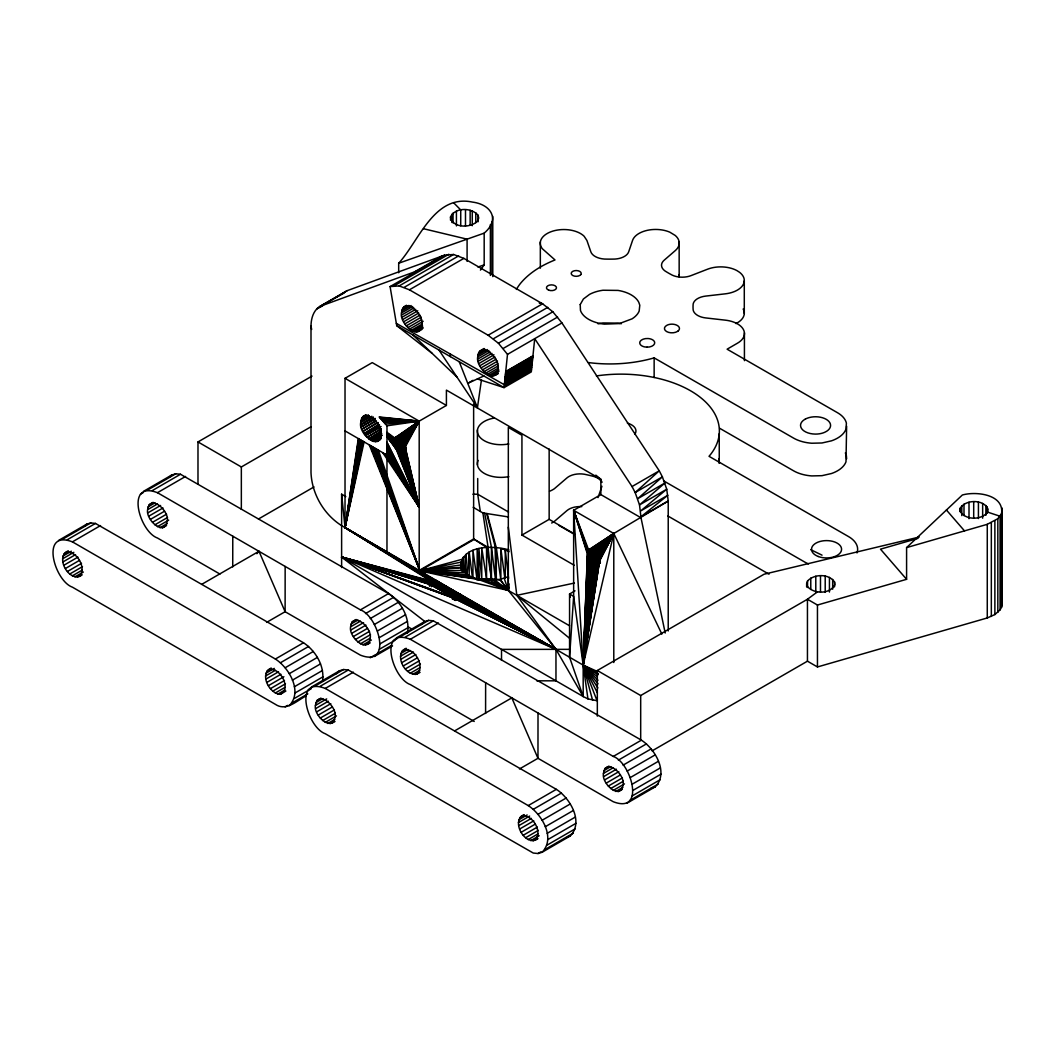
<?xml version="1.0" encoding="UTF-8"?>
<svg xmlns="http://www.w3.org/2000/svg" width="1055" height="1055" viewBox="0 0 1055 1055"><rect width="100%" height="100%" fill="white"/><g stroke="black" fill="none" stroke-linecap="round" stroke-linejoin="round"><path stroke-width="1.5" d="M232.733 566.891L232.773 536.151M219.928 574.065L157.419 537.984C139.418 531.628 124.82 480.065 157.459 492.698L285.153 566.429L285.114 611.715L266.585 622.397M430.176 585.565L430.071 580.646L345.025 527.579L345.025 378.323L419.191 421.143L419.191 570.425L459.189 593.807C466.389 596.035 457.316 601.812 453.755 598.238L341.622 557.08L424.822 621.461M485.59 713.457L485.63 682.73L410.329 639.277C377.677 626.63 392.275 678.207 410.276 684.55L474.209 721.462M485.63 682.73L538.01 713.009L537.971 758.294L519.442 768.976M460.89 568.685C459.677 544.776 492.632 545.145 508.919 549.919M452.648 598.792L453.36 594.756L459.189 593.807L459.321 600.137M665.204 633.026L641.005 517.781L600.862 494.61L573.643 510.317L573.643 596.352L583.178 665.098L597.051 700.718L587.938 698.872L583.191 696.537L341.622 557.08L429.134 581.424L429.108 584.602L429.556 581.015L435.372 580.065L435.517 586.382M429.491 585.789L429.556 581.015L341.622 557.08L555.959 649.352L598.33 673.881M429.134 581.424C427.341 584.707 432.84 586 435.174 585.209L453.36 594.756L453.755 598.238M430.071 580.646L429.992 585.42L430.071 580.646L341.622 557.08L453.254 597.869L452.661 595.613L434.396 585.34L452.951 595.165L452.951 598.304L452.951 595.165L435.174 585.209L437.983 583.6L437.733 581.318L437.733 584.457M453.808 599.161L453.887 594.4L453.993 599.319M463.277 571.335L463.567 556.724L463.567 570.887M461.576 569.159L461.839 559.374L419.877 570.795L508.325 590.431L569.568 625.786M462.512 570.333L462.921 557.726L462.921 571.876M405.555 449.232C406.914 443.364 396.917 431.97 393.423 440.436C391.326 446.661 402.733 458.82 405.555 449.232L419.191 507.178L382.754 452.687M460.811 568.118L460.903 562.144L419.877 570.795L485.34 580.395L499.806 579.512L508.22 576.663L508.325 590.431L555.959 649.352L583.191 696.537L583.178 665.098L587.609 551.383L588.611 549.879L613.786 533.5L668.224 501.006L666.734 489.217L662.382 476.847L659.256 470.82L561.933 322.949L552.846 311.792L542.573 303.814L463.87 258.383L453.597 254.492L444.511 255.165L347.187 290.653L319.968 306.372C313.256 310.46 311.04 318.768 311.001 326.193L311.001 472.614C311.871 493.74 323.753 514.339 341.622 525.641L419.191 570.425L473.629 539L488.096 547.36L491.445 578.747L499.345 579.736M587.938 698.872L583.178 665.098L599.306 562.275C600.282 556.605 595.666 548.508 589.336 549.431M960.103 508.339L959.997 511.108C965.233 520.366 981.361 520.392 987.612 512.123L988.113 509.367C983.946 499.028 965.549 499.239 960.103 508.339L960.103 511.622M592.607 700.283L583.178 665.098L587.345 554.785L594.308 550.591M597.394 692.871L583.178 665.098L587.609 556.091L595.943 551.053M597.882 687.939L583.178 665.098L588.031 557.436L596.339 552.398M598.014 683.811L583.178 665.098L589.336 560.047L588.611 558.768L598.277 552.886M569.568 657.252L573.643 596.352L569.568 594.005L569.568 657.252L583.191 696.537M597.934 680.211L583.178 665.098L590.167 561.234L589.336 560.047L598.976 554.178M464.741 572.047L466.046 554.297L466.046 574.738M360.678 422.725C363.329 405.858 383.427 423.978 381.092 434.502C378.442 451.355 358.331 433.249 360.678 422.725L371.835 416.277M401.493 312.953C404.144 296.099 424.242 314.219 421.908 324.742C419.27 341.596 399.159 323.489 401.493 312.953L412.663 306.517M477.704 356.959C480.355 340.092 500.452 358.212 498.118 368.736C495.481 385.603 475.37 367.496 477.704 356.959L488.874 350.511M597.09 676.492L583.178 665.098L591.09 562.315L590.167 561.234L598.409 556.222M598.277 674.646L583.178 665.098L592.092 563.238L591.09 562.315L599.543 557.185M466.943 576.149L469.198 552.134L472.35 577.085M597.75 671.653L583.178 665.098L593.121 563.99L600.15 559.757M432.128 353.359L396.72 325.652L390.086 286.591L399.159 285.918L409.432 289.808L488.135 335.239L498.408 343.231L507.495 354.375L504.066 387.62L477.335 378.956L467.761 383.361L477.427 407.731L481.476 379.695M661.867 634.108L613.786 533.5L573.643 510.317L583.178 665.098L594.163 564.53L599.781 561.168M509.077 583.89L508.325 590.431L476.069 578.641L419.877 570.795L474.302 539.369L486.553 547.347L491.445 578.747L480.13 578.905M598.963 563.199L583.178 665.098L595.178 564.873L599.385 562.355L583.178 665.098L613.786 533.5L590.167 549.193M82.145 574.883C69.801 584.127 54.082 556.935 68.272 550.855M65.45 552.49C76.593 549.813 87.235 568.223 79.323 576.518M147.621 509.671C150.272 493.529 169.433 510.897 167.257 521.012C164.606 537.14 145.458 519.772 147.621 509.671L157.459 503.974M268.418 669.661C279.878 666.272 292.156 688.81 280.261 694.309C269.183 693.768 258.871 673.776 271.227 668.026M289.228 705.69C302.943 691.671 289.268 667.947 275.381 659.032L72.413 541.861C39.774 529.228 54.359 580.791 72.373 587.147L275.329 704.305C286.235 711.756 296.798 700.625 306.108 695.931M315.432 705.413C318.082 689.271 337.244 706.639 335.068 716.741C332.417 732.882 313.256 715.514 315.432 705.413L326.681 698.898M322.619 680.844C324.61 665.942 315.762 650.816 303.497 642.759L95.451 523.425L90.717 522.95L86.642 524.203L58.513 540.476M350.59 626.841C353.24 610.7 372.402 628.068 370.226 638.17C367.575 654.311 348.414 636.943 350.59 626.841L360.428 621.144M201.993 584.193L258.989 551.277L285.114 611.715L360.388 655.142C393.027 667.789 378.428 616.212 360.428 609.869L285.153 566.429M420.048 672.299C407.705 681.53 391.985 654.351 406.175 648.271M407.481 633.04C410.144 617.716 401.203 601.891 388.543 593.583L180.497 474.262L175.763 473.8L171.688 475.04L143.572 491.314M417.239 673.921C425.139 665.626 414.496 647.229 403.366 649.893M537.971 838.633C525.627 847.864 509.908 820.685 524.098 814.605M521.275 816.227C532.406 813.563 543.061 831.96 535.149 840.255M542.085 852.269C555.8 838.237 542.125 814.526 528.239 805.598L325.27 688.44C292.631 675.793 307.229 727.37 325.23 733.713L533.276 853.047L538.024 853.521L542.085 852.269L570.214 835.995C583.916 821.977 570.241 798.253 556.354 789.338L348.308 670.004L343.574 669.529L339.499 670.782L311.383 687.056M603.447 773.407C606.098 757.279 625.259 774.647 623.083 784.749C620.432 800.89 601.271 783.522 603.447 773.407L613.285 767.71M454.85 730.759L511.82 697.869L537.971 758.294L613.245 801.721C645.884 814.355 631.299 762.791 613.285 756.435L538.01 713.009M627.145 803.106L655.247 786.832C668.962 772.801 655.287 749.076 641.4 740.162L433.354 620.841L428.62 620.366L424.545 621.619L396.429 637.893M598.449 563.963L583.178 665.098L596.141 564.979L600.361 562.486M583.178 665.098L597.025 564.86L599.833 563.212L596.141 564.979L592.092 563.238L599.121 558.979M430.809 585.274L430.704 580.342L345.025 527.579L358.304 438.564M431.561 586.686L431.403 580.105L345.025 527.579L358.674 438.775M432.326 586.211L432.168 579.947L345.025 527.579L359.293 439.131M433.13 586.132L432.972 579.854L345.025 527.579L360.177 439.645M433.948 586.145L433.79 579.841L345.025 527.579L361.285 440.291M434.752 586.224L434.594 579.907L345.025 527.579L362.617 441.056M345.803 496.602L341.622 494.188L345.025 527.579L363.342 441.478M508.998 587.279L508.325 590.431L483.77 580.184M516.383 289.439A98.432 56.825 0 0 1 520.484 283.399C529.531 272.493 542.006 265.187 555.009 259.952L542.336 248.729A23.566 13.61 0 0 1 552.965 231.071A23.566 13.61 0 0 1 584.114 236.228L586.923 240.487L590.84 251.829A15.706 9.073 0 0 0 604.383 259.055A97.719 56.416 0 0 0 612.744 259.108A15.706 9.073 0 0 0 628.701 251.789L632.552 240.435A23.566 13.61 0 0 1 669.806 232.166L675.253 235.476A23.566 13.61 0 0 1 675.266 250.602L664.149 260.229A15.706 9.073 0 0 0 664.861 270.858A97.719 56.416 0 0 0 670.716 274.313A15.706 9.073 0 0 0 690.959 275.645L707.588 269.196A23.566 13.61 0 0 1 736.891 270.581L739.529 272.282A23.566 13.61 0 0 1 725.339 293.831L705.703 296.086A15.706 9.073 0 0 0 693.175 303.906A97.719 56.416 0 0 0 693.082 308.733A15.706 9.073 0 0 0 705.769 317.937L725.418 320.166A23.566 13.61 0 0 1 743.419 329.542A23.566 13.61 0 0 1 737.577 343.126L727.106 349.192L837.499 412.716A31.083 17.948 0 0 1 846.4 423.174L845.991 429.069A31.083 17.948 0 0 1 831.525 440.819L821.99 442.981L811.77 443.232A31.083 17.948 0 0 1 793.624 438.128L654.14 357.882A98.432 56.825 0 0 1 588.505 362.577M846.624 426.128L845.991 461.774A31.083 17.948 0 0 1 831.525 473.51L821.99 475.673L811.77 475.924A31.083 17.948 0 0 1 793.624 470.833L719.615 428.251M345.025 527.579L364.107 441.913M652.096 750.87L807.444 661.182L817.454 666.958L987.269 617.953L994.878 614.551L1000.074 609.869L1001.564 607.218L1001.564 513.587C1004.241 494.333 976.086 491.089 962.345 495.006L906.588 547.598L906.588 579.314L817.454 605.029L807.444 599.253L640.688 695.535L597.328 670.505L597.328 716.121M1001.564 607.218L1002.25 604.449L1002.25 510.818M398.685 263.236L484.179 233.142C500.532 219.203 490.826 204.419 472.561 202.112C434.053 193.817 419.086 241.068 398.685 263.236L398.685 272.757M806.64 583.679L807.55 580.962C814.289 573.815 828.729 573.538 834.545 581.964L834.848 584.721C830.114 594.387 813.827 594.229 807.339 586.409L806.64 583.679L806.64 586.936M598.027 497.604L601.93 486.263M450.525 216.921C455.153 207.202 471.598 207.4 478.034 215.233L478.733 217.963L477.836 220.68C471.334 228.381 452.305 228.46 450.525 216.921L450.525 220.218M599.477 561.194L613.786 533.5L591.09 549.193M599.504 560.601L613.786 533.5L613.786 662.527M405.384 446.753L419.191 421.143L446.41 405.437L446.41 390.113L600.862 479.287L601.851 482.399M599.477 559.994L613.786 533.5L592.092 549.418M1001.564 513.587L997.832 518.704L987.269 524.322L906.588 547.598M599.306 558.715L613.786 533.5L593.121 549.853M405.041 445.421L419.191 421.143L379.154 416.949L386.974 425.798L386.974 551.805M598.963 557.383L613.786 533.5L594.163 550.512M404.527 444.076L419.191 421.143L379.589 417.437M598.449 556.038L613.786 533.5L595.178 551.343M403.88 442.77L419.191 421.143L380.327 418.268M480.421 270.093L484.179 264.858L484.179 233.142M597.803 554.732L613.786 533.5L596.141 552.345M403.102 441.531L419.191 421.143L381.33 419.415M597.025 553.493L613.786 533.5M256.893 553.69L258.989 551.277M402.219 440.383L419.191 421.143L382.556 420.813M401.256 439.381L419.191 421.143L383.967 422.396M84.558 526.129L86.642 524.203M169.604 476.966L171.688 475.04M336.374 673.67L339.499 670.782M421.42 624.507L424.545 621.619M400.241 438.55L419.191 421.143L385.457 424.084M399.199 437.891L419.191 421.143L386.974 425.798M398.17 437.456L419.191 421.143L395.414 437.469M322.659 305.858L316.856 308.785L347.187 290.653M817.506 591.802L807.444 599.253L807.444 661.182M397.168 437.232L419.191 421.143L396.245 437.232M376.648 422.804L362.933 431.429L378.297 422.567M377.782 424.954L364.133 433.565L379.483 424.703M375.738 420.589L361.971 429.214L375.923 421.156M380.987 428.607L367.074 437.35L381.026 429.293M381.224 431.086L368.736 438.893L381.29 431.64M375.105 418.36L361.258 426.985L375.211 418.927M381.541 433.262L370.45 440.133L381.607 433.684M373.351 417.068L360.823 424.796L373.378 417.543M381.884 435.095L372.178 441.056L381.95 435.412M405.186 442.441L395.414 448.085L386.974 436.796L394.689 446.806L402.984 441.768M395.414 448.085L405.054 442.216M384.956 453.953L419.191 507.178L396.245 449.285L405.872 443.43M380.802 437.403L373.866 441.61L380.842 437.574M386.974 436.493L394.108 445.474L402.417 440.436M345.025 430.902L386.974 455.114L419.191 507.178L397.168 450.353L405.621 445.223M380.684 426.405L365.531 435.557L380.881 426.695M386.974 436.071L393.686 444.129L402.021 439.091M386.974 452.938L419.191 507.178L398.17 451.276L405.199 447.017M378.6 426.233L364.819 434.541L378.771 426.484M386.974 435.53L393.423 442.823L400.386 438.629M386.974 450.736L419.191 507.178L399.199 452.028L406.228 447.795M386.974 448.586L419.191 507.178L400.241 452.569L405.858 449.206M381.04 438.458L375.475 441.794L381.053 438.564M386.974 446.608L419.191 507.178L401.256 452.912L405.463 450.406M402.219 453.017L405.028 451.355L402.219 453.017L419.191 507.178L386.974 445.724M386.974 444.92L419.191 507.178L403.102 452.898L405.911 451.25M275.342 692.99L284.863 687.451M62.588 539.224L90.717 522.95M140.447 494.202L143.256 492.566M147.476 490.127L175.763 473.8M67.335 539.698L95.451 523.425M152.382 490.535L180.497 474.262M72.413 541.861L100.541 525.588M157.459 492.698L185.588 476.438M63.893 553.928L68.113 551.488M148.94 504.765L153.16 502.325M62.904 556.091L71.344 551.211M147.964 506.928L154.993 502.866M62.575 558.834L73.824 552.319M62.904 561.959L75.551 554.627M147.951 512.796L160.611 505.477M63.88 565.256L77.938 557.119M148.926 516.093L162.998 507.956M65.436 568.5L79.494 560.363M150.496 519.337L164.554 511.2M67.467 571.467L81.538 563.33M152.527 522.304L166.584 514.167M69.841 573.973L82.488 566.641M154.887 524.81L167.547 517.491M72.386 575.819L82.224 570.122M157.432 526.656L168.681 520.155M74.918 576.9L83.358 572.021M159.978 527.737L167.007 523.676M77.292 577.138L81.512 574.698M162.338 527.975L166.558 525.535M472.996 380.327L467.761 383.361L459.228 361.733M275.381 659.032L303.497 642.759M360.428 609.869L388.543 593.583M280.459 662.738L308.588 646.464M365.518 613.575L393.621 597.301M266.862 671.099L271.069 668.659M351.908 621.936L356.128 619.496M265.873 673.261L274.313 668.382M350.919 624.098L357.948 620.037M265.53 676.004L275.381 670.307M285.193 667.736L313.322 651.463M370.252 618.573L398.355 602.286M265.873 679.117L278.52 671.798M350.919 629.954L363.566 622.635M266.849 682.414L280.907 674.277M351.895 633.251L365.953 625.114M268.405 685.671L283.874 676.717M289.268 673.683L317.384 657.41M353.451 636.495L367.509 628.358M374.314 624.52L402.43 608.234M270.436 688.638L284.494 680.501M355.482 639.475L369.54 631.338M272.81 691.131L285.457 683.811M357.856 641.968L370.503 634.648M292.38 680.172L320.496 663.898M377.426 631.009L405.542 614.722M360.401 643.827L370.239 638.13M277.887 694.071L284.916 689.996M362.933 644.908L371.373 640.029M280.261 694.309L285.879 691.051M365.307 645.146L369.527 642.706M294.332 686.765L322.461 670.492M367.338 644.513L370.16 642.891M379.391 637.602L407.494 621.316M295.004 693.003L323.12 676.73M380.051 643.84L408.166 627.567M308.258 689.93L311.067 688.308M315.445 685.803L343.574 669.529M393.304 640.767L397.524 638.328M400.504 636.64L428.62 620.366M294.319 698.476L311.199 688.717M379.378 649.313L394.834 640.372M320.193 686.278L348.308 670.004M405.239 637.115L433.354 620.841M285.153 706.942L287.975 705.32M292.354 702.815L307.823 693.86M370.213 657.779L375.831 654.522M377.4 653.652L391.458 645.502M374.274 656.527L392.552 645.95M325.27 688.44L353.399 672.167M410.329 639.277L438.445 623.004M316.751 700.507L320.971 698.067M401.797 651.344L406.017 648.904M315.762 702.67L322.804 698.608M400.821 653.507L407.85 649.445M400.478 656.25L410.329 650.553M315.762 708.525L328.422 701.206M400.808 659.362L413.468 652.043M316.737 711.822L330.795 703.685M401.797 662.659L415.855 654.535M318.294 715.066L332.365 706.942M403.353 665.903L417.411 657.779M320.324 718.046L334.395 709.91M405.384 668.883L419.442 660.747M322.698 720.539L335.358 713.22M407.744 671.376L420.404 664.057M325.243 722.398L336.492 715.883M410.29 673.235L420.127 667.538M327.775 723.479L334.817 719.404M412.835 674.316L419.864 670.255M330.149 723.717L334.369 721.277M415.208 674.554L419.415 672.114M332.193 723.084L335.002 721.462M528.239 805.598L556.354 789.338M613.285 756.435L641.4 740.162M533.316 809.304L561.445 793.044M618.375 760.141L646.478 743.867M519.719 817.678L523.939 815.238M604.766 768.515L608.986 766.075M518.73 819.841L527.17 814.961M603.777 770.678L610.805 766.603M518.401 822.57L529.65 816.069M518.73 825.696L531.377 818.377M538.05 814.302L566.179 798.028M623.109 765.139L651.225 748.865M603.777 776.533L616.423 769.214M519.706 828.993L533.764 820.856M604.752 779.83L618.81 771.693M521.262 832.237L535.32 824.1M542.125 820.249L570.241 803.976M606.308 783.074L620.366 774.937M627.171 771.086L655.287 754.813M523.293 835.217L537.351 827.08M608.339 786.054L622.397 777.917M525.667 837.71L538.314 830.39M610.713 788.547L623.36 781.228M545.237 826.738L573.353 810.477M630.283 777.575L658.399 761.301M528.199 839.569L538.05 833.872M613.258 790.406L624.494 783.891M530.744 840.65L539.184 835.758M615.803 791.487L622.819 787.412M533.118 840.888L537.338 838.435M618.164 791.725L622.384 789.272M547.189 833.331L575.318 817.071M632.248 784.168L660.351 767.895M547.861 839.582L575.977 823.309M632.908 790.419L661.023 774.146M547.189 845.055L575.305 828.782M632.235 795.892L660.351 779.619M538.024 853.521L540.833 851.899M545.211 849.381L573.34 833.107M630.27 800.217L658.373 783.944M414.43 271.926L441.649 256.207M390.086 286.591L444.511 255.165M394.399 285.681L448.837 254.255M399.159 285.918L453.597 254.492M404.223 287.316L458.661 255.89M409.432 289.808L463.87 258.383M403.762 306.86L406.492 305.291M402.799 307.955L406.874 305.607M402.087 309.366L408.892 305.436M401.652 311.054L411.173 305.554M401.652 315.036L413.89 307.968M402.087 317.225L415.696 309.366M402.799 319.454L417.767 310.816M403.762 321.67L418.73 313.032M197.984 484.311L197.984 441.94L312.003 376.108M404.962 323.806L419.93 315.168M406.36 325.797L421.327 317.159M407.903 327.591L421.512 319.731M409.551 329.134L423.161 321.274M411.279 330.373L422.158 324.096M412.386 330.967L421.908 325.468M413.006 331.283L422.527 325.784M414.694 331.85L422.857 327.129M416.303 332.022L423.108 328.105M417.78 331.824L421.855 329.477M345.025 378.323L372.244 362.617L446.41 405.437M197.984 441.94L241.344 466.969L311.185 426.655M488.135 335.239L542.573 303.814L539.408 302.97L542.573 303.814M493.358 338.774L547.782 307.348M366.151 415.301L361.971 417.714L366.217 415.353M368.235 415.103L361.258 419.125L368.366 415.222M479.972 350.867L484.06 348.506M478.996 351.961L484.443 348.809M369.197 415.973L360.823 420.813L369.395 416.158M478.284 353.372L485.089 349.442M477.849 355.047L487.384 349.548M498.408 343.231L552.846 311.792M477.849 359.03L490.1 351.961M478.284 361.219L491.894 353.359M503.169 348.48L557.607 317.054M478.996 363.448L493.977 354.81M479.972 365.663L494.94 357.025M481.172 367.799L496.14 359.162M507.495 354.375L561.933 322.949M482.557 369.791L497.525 361.153M484.113 371.584L497.723 363.724M485.762 373.127L498.013 366.059M487.476 374.38L498.369 368.09M489.204 375.29L498.738 369.791M490.905 375.844L499.068 371.123M492.514 376.028L497.947 372.877M493.977 375.831L498.066 373.47M495.283 375.264L498 373.681M505.727 371.518L532.946 355.812M505.688 371.874L532.907 356.155M505.622 372.521L532.841 356.814M505.516 373.483L532.735 357.764M386.974 432.379L394.689 437.917L398.236 435.834M386.974 432.932L394.108 438.577L398.302 436.163M505.398 374.696L532.617 358.977M393.686 439.421L397.867 437.007L393.686 439.421L386.974 433.565M393.423 440.436L399.001 437.205L393.423 440.436L386.974 434.225M505.253 376.147L532.459 360.428M258.449 519.02L314.034 486.922M400.307 437.548L393.33 441.57L386.974 434.897M505.16 376.938L532.379 361.232M505.081 377.769L532.3 362.063M393.423 442.823L401.797 437.983M504.897 379.523L532.116 363.804M393.686 444.129L402.061 439.302M504.712 381.303L531.931 365.597M394.108 445.474L402.483 440.634M504.527 383.071L531.746 367.364M394.689 446.806L404.461 441.161M531.575 369.039L504.356 384.759L396.337 323.371M504.198 386.288L531.417 370.569M396.245 449.285L406.017 443.641M397.168 450.353L405.555 445.513M398.17 451.276L405.146 447.254M399.199 452.028L406.175 447.993M400.241 452.569L405.819 449.351M401.256 452.912L405.437 450.485M403.102 452.898L405.885 451.289M485.34 580.395L508.325 590.431L508.325 427.433L521.935 435.293L521.935 535.07L549.154 519.363L574.527 534.001M396.72 325.652L504.066 387.62L531.285 371.901L534.714 338.668L632.037 486.54L659.256 470.82L635.163 492.553L639.515 504.923L641.005 517.781M588.031 550.539L590.826 548.93L588.031 550.539L573.643 510.317L587.253 553.532L594.229 549.51M588.611 549.879L573.643 510.317L587.609 551.383L591.789 548.969M573.643 510.317L587.345 552.385L592.923 549.167M587.345 554.785L595.719 549.945M587.609 556.091L595.983 551.264M588.031 557.436L596.405 552.596M588.611 558.768L596.985 553.928M589.336 560.047L599.108 554.403M590.167 561.234L598.541 556.407M591.09 562.315L599.464 557.475M592.092 563.238L600.466 558.398M593.121 563.99L600.097 559.954M594.163 564.53L599.741 561.313M595.178 564.873L599.359 562.447M596.141 564.979L600.321 562.566M575.001 590.853L569.568 594.005L570.346 597.156M597.328 670.505L764.084 574.223L919.208 537.048M394.689 437.917L397.524 436.295M394.108 438.577L398.381 436.163M587.609 551.383L591.881 548.982M587.345 552.385L593.068 549.207M344.062 293.066L319.968 306.372L417.305 270.871M477.335 378.956L483.876 375.962M597.025 564.86L597.803 564.517M477.968 267.047L484.179 264.858M651.186 788.085L655.247 786.832M567.498 836.826L570.214 835.995M918.061 538.327L880.49 549.167L906.588 579.314M472.943 577.045L472.943 550.314L477.163 580.342L477.163 548.877L478.891 579.96L486.553 578.799L486.553 547.347M574.395 583.059L516.831 595.337L508.325 527.21M461.668 571.019L460.811 564.979L419.877 570.795L471.954 577.098L476.069 578.641M508.866 444.036L505.596 444.419A23.566 13.61 0 0 1 478.113 434.502A23.566 13.61 0 0 1 493.753 418.123M508.866 476.728L505.596 477.111A23.566 13.61 0 0 1 478.1 460.402M461.404 567.274L419.877 570.795L469.251 575.674M468.354 575.186L463.066 570.452L419.877 570.795L468.354 575.186L471.954 577.098M472.904 494.228L477.704 494.228L508.563 512.044M570.359 649.352L501.521 649.392L501.521 660.39M536.758 680.818L555.972 680.818L555.959 649.352L516.831 595.337L570.412 638.974M465.361 572.957L419.877 570.795L461.523 567.775L463.066 570.452M473.168 507.31L482.9 512.941L508.457 516.95M487.133 513.6L496.298 547.743L500.874 580.039L500.874 548.613L508.497 550.459M423.503 228.724L467.088 239.169L467.088 261.363M452.872 597.46L341.622 557.08L428.844 581.859M433.579 585.393L452.661 595.613L452.516 599.214L452.516 596.075L431.218 585.063L452.608 597.011L341.622 557.08L428.699 582.32M429.939 584.496L341.622 557.08L428.673 582.795M429.438 584.127L341.622 557.08L428.805 583.257M341.622 557.08L429.055 583.705M987.612 512.123L1000.074 516.238L1000.074 609.869M505.266 578.232L505.266 549.945L509.143 551.686M810.781 549.708L822.043 555.167M455.035 598.818L555.959 649.352L461.549 595.06L461.549 598.198L461.549 595.06M455.786 599.003L555.959 649.352L461.866 595.495M456.578 599.108L555.959 649.352L462.05 595.956M457.395 599.148L555.959 649.352L462.103 596.418M452.661 595.613L431.97 585.248M458.213 599.095L555.959 649.352L462.024 596.893M458.991 598.963L555.959 649.352L461.8 597.341M455.378 600.44L455.219 593.86L437.152 584.404L454.52 594.097L454.626 599.016M459.729 598.765L555.959 649.352L461.444 597.776M460.389 598.488L555.959 649.352L460.969 598.159M460.692 598.33L555.959 649.352M436.875 584.576L454.52 594.097L454.52 600.374M431.218 585.063L452.49 596.537M490.232 580.58L508.325 590.431L504.224 578.285M437.627 584.022L455.219 593.86L455.219 600.137M663.621 480.856L804.622 561.985A31.083 17.948 0 0 0 808.539 563.898M667.894 516.014L769.016 574.197M559.058 525.482L574.487 534.384M521.935 535.07L574.184 565.243M408.127 626.894L412.373 629.347M455.219 593.86L437.983 583.6L455.984 593.688L456.142 599.952M493.41 580.382L508.325 590.431L500.228 579.393M495.098 580.276L508.325 590.431L499.806 579.512M595.824 475.132L600.862 479.287L600.862 494.61M412.861 334.963L457.039 377.176L477.427 407.731M453.61 202.731L460.732 209.932L460.732 225.783M946.427 510.013L964.507 530.889M438.972 350.049L457.039 377.176M632.037 486.54L635.163 492.553L662.382 476.847L637.668 498.738L664.887 483.032L639.515 504.923L666.734 489.217L640.636 510.963L667.855 495.257L641.005 516.713L668.224 501.006L668.224 630.969M386.974 443.601L419.191 507.178L405.582 448.652M386.974 442.718L419.191 507.178L405.384 450.314M386.974 442.269L419.191 507.178L405.041 451.25M378.349 450.142L419.191 568.816L369.29 444.907M376.529 449.087L419.191 568.816L370.292 445.487M374.749 448.059L419.191 568.816L371.571 446.225M419.191 568.816L373.074 447.096M403.88 452.555L419.191 507.178L404.527 452.002M486.672 513.534L495.415 547.664L496.298 579.155L496.298 547.743M311.001 326.193L311.673 329.424M484.641 513.205L491.445 547.321L495.415 579.09L495.415 547.664M486.553 578.799L481.753 547.875L481.753 579.34L478.891 548.508L478.891 579.96M482.9 512.941L488.096 547.36M480.302 511.438L477.704 494.228L477.704 478.508M500.874 548.613L504.844 578.246M505.266 549.945L508.589 578.364M846.624 458.833L846.4 455.866A31.083 17.948 0 0 0 845.332 452.964M1002.25 604.449L1002.105 508.035M457.765 599.886L457.606 593.596L438.234 582.202L438.234 585.34L438.234 582.202L458.411 593.662L458.556 599.979M456.947 599.886L456.789 593.596L438.287 582.677L457.606 593.596L457.606 599.873M460.033 600.374L459.901 594.031L459.901 600.308M436.216 586.62L436.084 580.276L436.084 586.567M460.811 564.979L460.864 568.197M436.823 585.34L436.73 580.567L436.73 585.288M461.167 599.438L461.101 594.664L461.101 599.372M437.733 581.318L437.759 584.496M997.832 518.704L997.832 612.335M994.878 520.919L994.878 614.551M991.331 522.805L991.331 616.437M987.269 524.322L987.269 617.953M987.005 506.69L987.005 513.258M985.884 505.464L985.884 515.315M982.653 503.433L982.653 518.216M978.42 502.14L978.42 518.559M973.699 501.732L973.699 518.15M969.004 502.246L969.004 518.678M963.993 504.119L963.993 515.618M961.791 505.754L961.791 515.618M834.545 581.964L834.545 586.857M832.672 579.419L832.672 589.204M829.441 577.388L829.441 592.053M825.208 576.096L825.208 592.383M820.487 575.687L820.487 591.974M817.454 605.029L817.454 666.958M815.792 576.215L815.792 592.501M810.781 578.074L810.781 589.481M807.55 580.962L807.55 587.49M744.421 332.866L744.421 360.665M744.289 280.854L744.289 313.546M719.246 433.711L719.246 463.132M679.156 241.898L679.156 276.885A23.566 13.61 0 0 0 679.156 274.59M654.14 357.882L654.14 377.505M640.688 695.535L640.688 739.529M549.154 449.021L549.154 519.363M540.331 242.03L540.331 268.194M492.777 216.341L492.791 276.621M491.986 221.88L491.986 274.445M491.445 547.321L491.445 578.747M490.39 224.517L490.39 275.434M478.034 215.233L478.034 221.801M477.44 429.965L477.453 464.939M475.792 212.794L475.792 222.658M473.629 404.025L473.629 539M472.271 210.934L472.271 225.717M470.148 210.275L470.148 225.058M469.198 552.134L469.198 577.296M465.492 209.642L465.492 226.06M461.839 559.374L461.839 570.386M460.903 562.144L460.903 568.447M459.189 600.097L459.189 593.807L438.049 581.74L438.049 584.892L438.049 581.74L458.411 593.662L458.411 599.952M456.789 599.886L456.789 593.596L438.207 583.138L455.984 593.688L455.984 599.979M456.419 211.119L456.419 225.902M453.887 594.4L453.887 599.108M453.36 594.756L453.36 599.477M453.043 213.07L453.043 222.935M451.83 214.27L451.83 222.486M450.34 354.071L450.34 356.603M435.372 580.065L435.372 586.343M434.594 579.907L434.594 586.198M433.79 579.841L433.79 586.132M432.972 579.854L432.972 586.132M432.168 579.947L432.168 586.224M431.403 580.105L431.403 586.395M430.704 580.342L430.704 585.063M429.556 581.015L429.556 585.723M341.622 494.188L341.622 567.55M241.344 466.969L241.344 509.341M718.969 458.569A98.432 56.825 0 0 1 719.365 463.264M581.793 506.624A15.706 9.073 0 0 0 566.931 510.62L554.363 521.407A23.566 13.61 0 0 1 551.633 523.029M549.563 491.248A23.566 13.61 0 0 0 554.363 488.716L566.931 477.928A15.706 9.073 0 0 1 584.206 474.209A97.733 56.429 0 0 1 591.987 475.99A15.706 9.073 0 0 1 601.64 482.029M596.392 375.936A98.432 56.825 0 0 1 697.461 395.216A98.432 56.825 0 0 1 709.026 456.314L848.497 536.56A31.083 17.948 0 0 1 856.99 552.926M627.382 423.134A15.021 8.664 0 0 1 634.754 434.357M598.106 323.872A30.028 17.342 0 0 1 602.933 322.949L618.072 323.12A30.028 17.342 0 0 1 621.29 323.753M743.168 309.023A23.566 13.61 0 0 1 735.955 323.569M580.224 304.579L580.461 310.434A30.028 17.342 0 0 0 604.291 324.136L619.391 323.569L632.09 318.821A30.028 17.342 0 0 0 639.159 311.093L639.792 305.251L638.816 302.363A30.028 17.342 0 0 0 618.072 290.415L602.933 290.244A30.028 17.342 0 0 0 589.587 294.358L583.389 299L580.224 304.579M580.817 274.564L579.907 275.381A5.011 2.888 0 0 1 571.639 274.603A5.011 2.888 0 0 1 576.175 270.542A5.011 2.888 0 0 1 580.817 274.564M678.246 330.848L677.468 331.428A7.504 4.339 0 0 1 666.641 331.573A7.504 4.339 0 0 1 666.852 325.322L667.855 324.861A7.504 4.339 0 0 1 672.721 324.188L673.974 324.333A7.504 4.339 0 0 1 679.156 327.314L679.394 328.039A7.504 4.339 0 0 1 678.246 330.848M805.387 419.046L803.673 420.127A15.021 8.664 0 0 0 800.547 425.627L800.824 427.077A15.021 8.664 0 0 0 812.732 433.935L815.264 434.093A15.021 8.664 0 0 0 824.759 432.273L826.645 431.271A15.021 8.664 0 0 0 826.157 419.283A15.021 8.664 0 0 0 805.387 419.046M379.774 439.935L376.991 441.57L379.787 439.961M365.729 415.011L362.933 416.62L365.755 415.024M647.058 347.161L644.565 346.897A7.504 4.339 0 0 1 640.187 344.365L639.699 342.928A7.504 4.339 0 0 1 647.981 338.523L649.234 338.655A7.504 4.339 0 0 1 654.43 341.649L654.667 342.361A7.504 4.339 0 0 1 647.058 347.161M460.626 599.082L460.547 594.321L460.547 599.029M437.35 585.683L437.284 580.923L437.284 585.63M818.258 556.499A15.021 8.664 0 0 0 841.547 549.813A15.021 8.664 0 0 0 819.88 541.505A15.021 8.664 0 0 0 818.258 556.499M548.719 290.165A5.011 2.888 0 0 0 556.473 287.936A5.011 2.888 0 0 0 549.246 285.167A5.011 2.888 0 0 0 548.719 290.165"/></g></svg>
